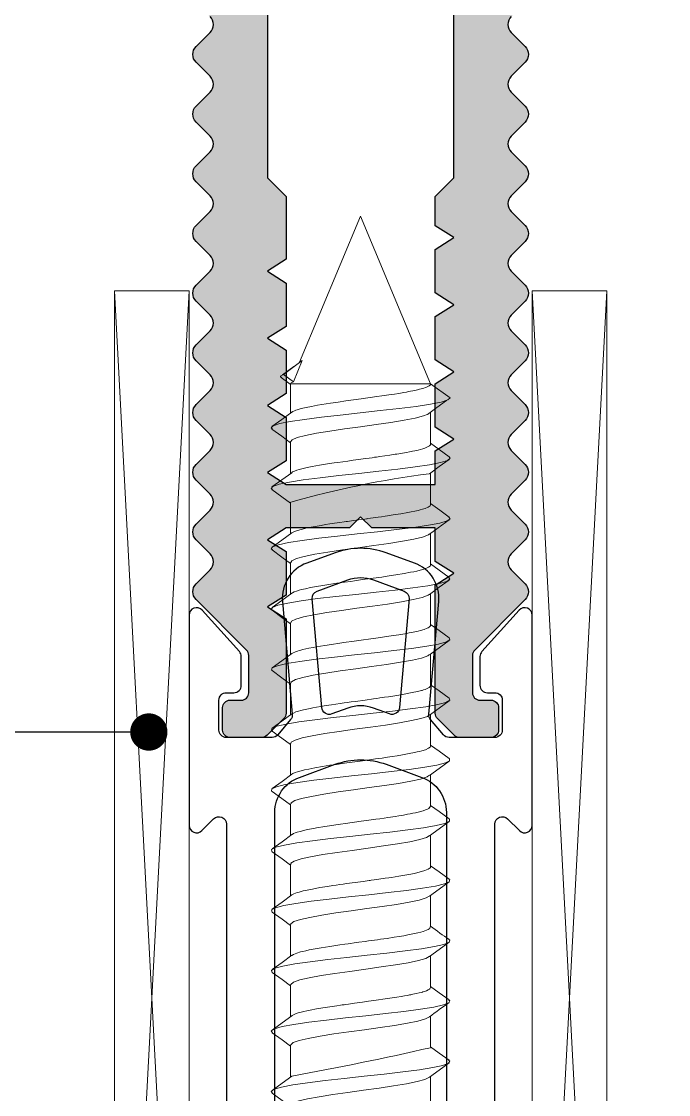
# Model space of a CAD drawing. Header units: millimetres. Extents: x 12 to 3612, y 18 to 315.
# Drawn here: x 3288.38 to 3305.73, y 117.31 to 146.07 of the extents above; entities that cross this region are included whole.
import ezdxf

# ---------------------------------------------------------------- set-up
doc = ezdxf.new("R2010")
doc.units = ezdxf.units.MM
doc.linetypes.add('SLD-Katı', pattern=[0])
doc.layers.add('Aksesuar', color=7, linetype='Continuous')
doc.styles.get("Standard").update_dxf_attribs({"font": 'arial.ttf'})
doc.dimstyles.new('ISO-25', dxfattribs={"dimtxt": 2.5, "dimasz": 2.5, "dimexe": 1.25, "dimexo": 0.625, "dimtad": 1, "dimtxsty": 'Standard', "dimcen": 2.5, "dimadec": 0, "dimazin": 0, "dimtfac": 1, "dimtmove": 0, "dimatfit": 3, "dimfxl": 1, "dimarcsym": 0})

# ---------------------------------------------------------------- blocks, each defined once
blk = doc.blocks.new('50MN13')
at = {"ltscale": 10}
h = blk.add_hatch(color=252, dxfattribs=at)
h.paths.add_polyline_path([(-242.574, 75.54), (-242.574, 174.14, 0.414214), (-243.774, 175.34), (-291.374, 175.34, 0.414214), (-292.574, 174.14), (-292.574, 75.54, 0.414214), (-292.374, 75.34), (-290.574, 75.34, 0.02182), (-290.557, 75.341), (-289.848, 75.403, 0.388879), (-289.574, 75.702), (-289.574, 76.34, 0.414214), (-289.774, 76.54), (-290.874, 76.54, -0.414213), (-291.074, 76.74), (-291.074, 78.14, -0.36397), (-290.909, 78.337), (-289.64, 78.561, 0.36397), (-289.474, 78.758), (-289.474, 79.258), (-289.974, 79.576), (-289.474, 79.895), (-289.474, 81.558, 0.388879), (-289.657, 81.757), (-290.592, 81.839, -0.388879), (-290.774, 82.038), (-290.774, 84.54), (-289.974, 85.34), (-286.474, 85.34), (-285.674, 84.54), (-285.674, 84.395), (-285.174, 84.076), (-285.674, 83.758), (-285.674, 82.595), (-285.174, 82.276), (-285.674, 81.958), (-285.674, 80.795), (-285.174, 80.476), (-285.674, 80.158), (-285.674, 78.758, 0.36397), (-285.509, 78.561), (-284.24, 78.337, -0.36397), (-284.074, 78.14), (-284.074, 76.74, -0.414213), (-284.274, 76.54), (-285.374, 76.54, 0.414214), (-285.574, 76.34), (-285.574, 75.702, 0.388879), (-285.301, 75.403), (-284.592, 75.341, 0.02182), (-284.574, 75.34), (-282.774, 75.34, 0.414214), (-282.574, 75.54), (-282.574, 79.297, 0.36397), (-282.74, 79.494), (-283.309, 79.594, -0.36397), (-283.474, 79.791), (-283.474, 84.84, -0.414214), (-282.974, 85.34), (-282.274, 85.34, 0.198912), (-282.062, 85.428), (-281.887, 85.604, -0.414214), (-281.462, 85.604), (-281.287, 85.428, 0.414214), (-280.862, 85.428), (-280.687, 85.604, -0.414214), (-280.262, 85.604), (-280.087, 85.428, 0.414213), (-279.662, 85.428), (-279.487, 85.604, -0.414213), (-279.062, 85.604), (-278.887, 85.428, 0.414214), (-278.462, 85.428), (-278.287, 85.604, -0.414213), (-277.862, 85.604), (-277.687, 85.428, 0.198912), (-277.474, 85.34), (-276.874, 85.34), (-276.574, 85.64), (-276.274, 85.34), (-275.674, 85.34, 0.198912), (-275.462, 85.428), (-275.287, 85.604, -0.414213), (-274.862, 85.604), (-274.687, 85.428, 0.414214), (-274.262, 85.428), (-274.087, 85.604, -0.414214), (-273.662, 85.604), (-273.487, 85.428, 0.414214), (-273.062, 85.428), (-272.887, 85.604, -0.414214), (-272.462, 85.604), (-271.836, 84.977, -0.414214), (-271.836, 84.411), (-271.987, 84.261, 0.414214), (-271.987, 83.836), (-271.611, 83.461, -0.414214), (-271.611, 83.036), (-271.987, 82.661, 0.414214), (-271.987, 82.236), (-271.611, 81.861, -0.414213), (-271.611, 81.436), (-271.987, 81.061, 0.414213), (-271.987, 80.636), (-271.611, 80.261, -0.414213), (-271.611, 79.836), (-271.987, 79.461, 0.414214), (-271.987, 79.036), (-271.611, 78.661, -0.414214), (-271.611, 78.236), (-271.987, 77.861, 0.414214), (-271.987, 77.436), (-271.611, 77.061, -0.414213), (-271.611, 76.636), (-271.987, 76.261, 0.414213), (-271.987, 75.836), (-271.611, 75.461, -0.414213), (-271.611, 75.036), (-271.987, 74.661, 0.414213), (-271.987, 74.236), (-271.611, 73.861, -0.414213), (-271.611, 73.436), (-271.987, 73.061, 0.414213), (-271.987, 72.636), (-271.611, 72.261, -0.414214), (-271.611, 71.836), (-271.987, 71.461, 0.414214), (-271.987, 71.036), (-271.611, 70.661, -0.414214), (-271.611, 70.236), (-271.987, 69.861, 0.414214), (-271.987, 69.436), (-271.611, 69.061, -0.414213), (-271.611, 68.636), (-271.987, 68.261, 0.414214), (-271.987, 67.836), (-271.611, 67.461, -0.414214), (-271.611, 67.036), (-271.987, 66.661, 0.414214), (-271.987, 66.236), (-271.611, 65.861, -0.414213), (-271.611, 65.436), (-271.987, 65.061, 0.414214), (-271.987, 64.636), (-271.611, 64.261, -0.414214), (-271.611, 63.836), (-271.987, 63.461, 0.414214), (-271.987, 63.036), (-270.633, 61.683, -0.198912), (-270.574, 61.541), (-270.574, 60.54, -0.414214), (-270.774, 60.34), (-271.074, 60.34, 0.414214), (-271.274, 60.14), (-271.274, 59.54, 0.414214), (-271.074, 59.34), (-270.224, 59.34, 0.198912), (-270.083, 59.399), (-269.633, 59.849, 0.198912), (-269.574, 59.99), (-269.574, 63.421), (-270.074, 63.74), (-269.574, 64.058), (-269.574, 64.958), (-267.874, 64.958), (-267.574, 65.258), (-267.274, 64.958), (-265.574, 64.958), (-265.074, 64.64), (-265.574, 64.321), (-265.574, 63.158), (-265.074, 62.84), (-265.574, 62.521), (-265.574, 59.99, 0.198912), (-265.516, 59.849), (-265.066, 59.399, 0.198912), (-264.924, 59.34), (-264.074, 59.34, 0.414214), (-263.874, 59.54), (-263.874, 60.14, 0.414214), (-264.074, 60.34), (-264.374, 60.34, -0.414214), (-264.574, 60.54), (-264.574, 61.541, -0.198912), (-264.516, 61.683), (-263.162, 63.036, 0.414214), (-263.162, 63.461), (-263.538, 63.836, -0.414214), (-263.538, 64.261), (-263.162, 64.636, 0.414214), (-263.162, 65.061), (-263.538, 65.436, -0.414213), (-263.538, 65.861), (-263.162, 66.236, 0.414214), (-263.162, 66.661), (-263.538, 67.036, -0.414214), (-263.538, 67.461), (-263.162, 67.836, 0.414214), (-263.162, 68.261), (-263.538, 68.636, -0.414213), (-263.538, 69.061), (-263.162, 69.436, 0.414214), (-263.162, 69.861), (-263.538, 70.236, -0.414214), (-263.538, 70.661), (-263.162, 71.036, 0.414214), (-263.162, 71.461), (-263.538, 71.836, -0.414214), (-263.538, 72.261), (-263.162, 72.636, 0.414213), (-263.162, 73.061), (-263.538, 73.436, -0.414213), (-263.538, 73.861), (-263.162, 74.236, 0.414213), (-263.162, 74.661), (-263.538, 75.036, -0.414213), (-263.538, 75.461), (-263.162, 75.836, 0.414213), (-263.162, 76.261), (-263.538, 76.636, -0.414213), (-263.538, 77.061), (-263.162, 77.436, 0.414214), (-263.162, 77.861), (-263.538, 78.236, -0.414214), (-263.538, 78.661), (-263.162, 79.036, 0.414214), (-263.162, 79.461), (-263.538, 79.836, -0.414213), (-263.538, 80.261), (-263.162, 80.636, 0.414213), (-263.162, 81.061), (-263.538, 81.436, -0.414213), (-263.538, 81.861), (-263.162, 82.236, 0.414214), (-263.162, 82.661), (-263.538, 83.036, -0.414214), (-263.538, 83.461), (-263.162, 83.836, 0.414214), (-263.162, 84.261), (-263.313, 84.411, -0.414214), (-263.313, 84.977), (-262.687, 85.604, -0.414214), (-262.262, 85.604), (-262.087, 85.428, 0.414214), (-261.662, 85.428), (-261.487, 85.604, -0.414214), (-261.062, 85.604), (-260.887, 85.428, 0.414213), (-260.462, 85.428), (-260.287, 85.604, -0.414213), (-259.862, 85.604), (-259.687, 85.428, 0.198912), (-259.474, 85.34), (-258.874, 85.34), (-258.574, 85.64), (-258.274, 85.34), (-257.674, 85.34, 0.198912), (-257.462, 85.428), (-257.287, 85.604, -0.414213), (-256.862, 85.604), (-256.687, 85.428, 0.414213), (-256.262, 85.428), (-256.087, 85.604, -0.414213), (-255.662, 85.604), (-255.487, 85.428, 0.414213), (-255.062, 85.428), (-254.887, 85.604, -0.414214), (-254.462, 85.604), (-254.287, 85.428, 0.414214), (-253.862, 85.428), (-253.687, 85.604, -0.414214), (-253.262, 85.604), (-253.087, 85.428, 0.198912), (-252.874, 85.34), (-252.174, 85.34, -0.414214), (-251.674, 84.84), (-251.674, 79.791, -0.36397), (-251.84, 79.594), (-252.409, 79.494, 0.36397), (-252.574, 79.297), (-252.574, 75.54, 0.414214), (-252.374, 75.34), (-250.574, 75.34, 0.02182), (-250.557, 75.341), (-249.848, 75.403, 0.388879), (-249.574, 75.702), (-249.574, 76.34, 0.414214), (-249.774, 76.54), (-250.874, 76.54, -0.414214), (-251.074, 76.74), (-251.074, 78.14, -0.36397), (-250.909, 78.337), (-249.64, 78.561, 0.36397), (-249.474, 78.758), (-249.474, 80.158), (-249.974, 80.476), (-249.474, 80.795), (-249.474, 81.958), (-249.974, 82.276), (-249.474, 82.595), (-249.474, 83.758), (-249.974, 84.076), (-249.474, 84.395), (-249.474, 84.54), (-248.674, 85.34), (-245.174, 85.34), (-244.374, 84.54), (-244.374, 82.038, -0.388879), (-244.557, 81.839), (-245.492, 81.757, 0.388879), (-245.674, 81.558), (-245.674, 79.895), (-245.174, 79.576), (-245.674, 79.258), (-245.674, 78.758, 0.36397), (-245.509, 78.561), (-244.24, 78.337, -0.36397), (-244.074, 78.14), (-244.074, 76.74, -0.414214), (-244.274, 76.54), (-245.374, 76.54, 0.414214), (-245.574, 76.34), (-245.574, 75.702, 0.388879), (-245.301, 75.403), (-244.592, 75.341, 0.02182), (-244.574, 75.34), (-242.774, 75.34, 0.414214)])
h.paths.add_polyline_path([(-270.074, 84.54, -0.414214), (-269.274, 85.34), (-265.874, 85.34, -0.414214), (-265.074, 84.54), (-265.074, 74.34), (-265.574, 73.84), (-265.574, 72.158), (-265.074, 71.84), (-265.574, 71.521), (-265.574, 70.358), (-265.074, 70.04), (-265.574, 69.721), (-265.574, 68.558), (-265.074, 68.24), (-265.574, 67.921), (-265.574, 66.758), (-265.074, 66.44), (-265.574, 66.121), (-269.574, 66.121), (-269.574, 67.021), (-270.074, 67.34), (-269.574, 67.658), (-269.574, 68.821), (-270.074, 69.14), (-269.574, 69.458), (-269.574, 70.621), (-270.074, 70.94), (-269.574, 71.258), (-269.574, 72.421), (-270.074, 72.74), (-269.574, 73.058), (-269.574, 73.84), (-270.074, 74.34)], flags=16)
h.paths.add_polyline_path([(-290.974, 90.04), (-290.974, 155.54), (-290.574, 155.94), (-290.574, 158.44), (-288.274, 158.44, 0.414214), (-288.074, 158.64), (-288.074, 159.74, 0.414214), (-288.274, 159.94), (-290.574, 159.94), (-290.574, 162.44), (-290.974, 162.84), (-290.974, 169.44), (-290.574, 169.84), (-290.574, 172.34), (-288.074, 172.34), (-287.074, 173.34), (-258, 173.34), (-257.769, 172.94, 0.57735), (-257.423, 172.94), (-257.25, 173.24, -0.57735), (-256.903, 173.24), (-256.73, 172.94, 0.57735), (-256.384, 172.94), (-256.211, 173.24, -0.57735), (-255.864, 173.24), (-255.691, 172.94, 0.57735), (-255.345, 172.94), (-255.171, 173.24, -0.57735), (-254.825, 173.24), (-254.652, 172.94, 0.57735), (-254.305, 172.94), (-254.074, 173.34), (-248.074, 173.34), (-247.074, 172.34), (-244.574, 172.34), (-244.574, 169.84), (-244.174, 169.44), (-244.174, 162.84), (-244.574, 162.44), (-244.574, 159.94), (-246.874, 159.94, 0.414214), (-247.074, 159.74), (-247.074, 158.64, 0.414214), (-246.874, 158.44), (-244.574, 158.44), (-244.574, 155.94), (-244.174, 155.54), (-244.174, 90.04), (-244.574, 89.64), (-244.574, 87.14), (-290.574, 87.14), (-290.574, 89.64)], flags=16)
at = {"color": 252, "ltscale": 10}
for points in [[(-271.611, 78.661, -0.414214), (-271.611, 78.236), (-271.987, 77.861, 0.414214), (-271.987, 77.436), (-271.611, 77.061, -0.414213), (-271.611, 76.636), (-271.987, 76.261, 0.414213), (-271.987, 75.836), (-271.611, 75.461, -0.414213), (-271.611, 75.036), (-271.987, 74.661, 0.414213), (-271.987, 74.236), (-271.611, 73.861, -0.414213), (-271.611, 73.436), (-271.987, 73.061, 0.414213), (-271.987, 72.636), (-271.611, 72.261, -0.414214), (-271.611, 71.836), (-271.987, 71.461, 0.414214), (-271.987, 71.036), (-271.611, 70.661, -0.414214), (-271.611, 70.236), (-271.987, 69.861, 0.414214), (-271.987, 69.436), (-271.611, 69.061, -0.414213), (-271.611, 68.636), (-271.987, 68.261, 0.414214), (-271.987, 67.836), (-271.611, 67.461, -0.414214), (-271.611, 67.036), (-271.987, 66.661, 0.414214), (-271.987, 66.236), (-271.611, 65.861, -0.414213), (-271.611, 65.436), (-271.987, 65.061, 0.414214), (-271.987, 64.636), (-271.611, 64.261, -0.414214), (-271.611, 63.836), (-271.987, 63.461, 0.414214), (-271.987, 63.036), (-270.633, 61.683, -0.198912), (-270.574, 61.541), (-270.574, 60.54, -0.414214), (-270.774, 60.34), (-271.074, 60.34, 0.414214), (-271.274, 60.14), (-271.274, 59.54, 0.414214), (-271.074, 59.34), (-270.224, 59.34, 0.198912), (-270.083, 59.399), (-269.633, 59.849, 0.198912), (-269.574, 59.99), (-269.574, 63.421), (-270.074, 63.74), (-269.574, 64.058), (-269.574, 64.958), (-267.874, 64.958), (-267.574, 65.258), (-267.274, 64.958), (-265.574, 64.958), (-265.074, 64.64), (-265.574, 64.321), (-265.574, 63.158), (-265.074, 62.84), (-265.574, 62.521), (-265.574, 59.99, 0.198912), (-265.516, 59.849), (-265.066, 59.399, 0.198912), (-264.924, 59.34), (-264.074, 59.34, 0.414214), (-263.874, 59.54), (-263.874, 60.14, 0.414214), (-264.074, 60.34), (-264.374, 60.34, -0.414214), (-264.574, 60.54), (-264.574, 61.541, -0.198912), (-264.516, 61.683), (-263.162, 63.036, 0.414214), (-263.162, 63.461), (-263.538, 63.836, -0.414214), (-263.538, 64.261), (-263.162, 64.636, 0.414214), (-263.162, 65.061), (-263.538, 65.436, -0.414213), (-263.538, 65.861), (-263.162, 66.236, 0.414214), (-263.162, 66.661), (-263.538, 67.036, -0.414214), (-263.538, 67.461), (-263.162, 67.836, 0.414214), (-263.162, 68.261), (-263.538, 68.636, -0.414213), (-263.538, 69.061), (-263.162, 69.436, 0.414214), (-263.162, 69.861), (-263.538, 70.236, -0.414214), (-263.538, 70.661), (-263.162, 71.036, 0.414214), (-263.162, 71.461), (-263.538, 71.836, -0.414214), (-263.538, 72.261), (-263.162, 72.636, 0.414213), (-263.162, 73.061), (-263.538, 73.436, -0.414213), (-263.538, 73.861), (-263.162, 74.236, 0.414213), (-263.162, 74.661), (-263.538, 75.036, -0.414213), (-263.538, 75.461), (-263.162, 75.836, 0.414213), (-263.162, 76.261), (-263.538, 76.636, -0.414213), (-263.538, 77.061), (-263.162, 77.436, 0.414214), (-263.162, 77.861), (-263.538, 78.236, -0.414214), (-263.538, 78.661)], [(-265.074, 84.54), (-265.074, 74.34), (-265.574, 73.84), (-265.574, 72.158), (-265.074, 71.84), (-265.574, 71.521), (-265.574, 70.358), (-265.074, 70.04), (-265.574, 69.721), (-265.574, 68.558), (-265.074, 68.24), (-265.574, 67.921), (-265.574, 66.758), (-265.074, 66.44), (-265.574, 66.121), (-269.574, 66.121), (-269.574, 67.021), (-270.074, 67.34), (-269.574, 67.658), (-269.574, 68.821), (-270.074, 69.14), (-269.574, 69.458), (-269.574, 70.621), (-270.074, 70.94), (-269.574, 71.258), (-269.574, 72.421), (-270.074, 72.74), (-269.574, 73.058), (-269.574, 73.84), (-270.074, 74.34), (-270.074, 84.54, -0.414214)]]:
    blk.add_lwpolyline(points, format="xyb", dxfattribs=at)
blk = doc.blocks.new('A08002-A')
at = {"color": 31}
blk.add_lwpolyline([(-386.159, 674.012), (-386.159, 660.544, -0.668178), (-386.501, 660.402), (-386.818, 660.719, 0.668179), (-387.159, 660.578), (-387.159, 654.943, 0.687281), (-386.811, 654.809), (-385.811, 655.92, 0.185339), (-385.759, 656.054), (-385.759, 656.822, 0.414213), (-385.959, 657.022), (-386.159, 657.022, -0.414214), (-386.359, 657.222), (-386.359, 658.022, -0.414214), (-386.159, 658.222), (-384.931, 658.222, -0.221695), (-384.778, 658.15), (-384.437, 657.744, -0.198913), (-384.391, 657.598), (-384.655, 654.574, 0.339454), (-384.001, 653.547), (-383.243, 653.271, 0.176327), (-381.875, 653.271), (-381.117, 653.547, 0.339454), (-380.463, 654.574), (-380.728, 657.598, -0.198913), (-380.682, 657.744), (-380.34, 658.15, -0.221695), (-380.187, 658.222), (-378.959, 658.222, -0.414214), (-378.759, 658.022), (-378.759, 657.222, -0.414214), (-378.959, 657.022), (-379.159, 657.022, 0.414213), (-379.359, 656.822), (-379.359, 656.054, 0.185339), (-379.308, 655.92), (-378.308, 654.809, 0.687281), (-377.959, 654.943), (-377.959, 660.578, 0.668179), (-378.301, 660.719), (-378.618, 660.402, -0.668178), (-378.959, 660.544), (-378.959, 674.012, -0.668178)], format="xyb", dxfattribs=at)
for points in [[(-384.859, 660.229), (-384.859, 673.451, -0.520567), (-384.322, 673.827), (-383.243, 673.434, 0.176327), (-381.875, 673.434), (-380.796, 673.827, -0.520567), (-380.259, 673.451), (-380.259, 660.229, -0.315299), (-380.917, 659.29), (-381.875, 658.941, -0.176327), (-383.243, 658.941), (-384.201, 659.29, -0.315299)], [(-383.858, 654.504), (-383.603, 657.421, -0.493145), (-383.336, 657.591), (-382.901, 657.433, 0.176327), (-382.217, 657.433), (-381.783, 657.591, -0.493145), (-381.515, 657.421), (-381.26, 654.504, -0.339454), (-381.391, 654.299), (-382.217, 653.998, -0.176327), (-382.901, 653.998), (-383.728, 654.299, -0.339454)]]:
    blk.add_lwpolyline(points, format="xyb", close=True, dxfattribs=at)
blk = doc.blocks.new('V2 48 42')
at = {"color": 0, "linetype": 'SLD-Katı', "lineweight": 15}
for p, q in [((-43.687, 116.524), (-45.323, 112.609)), ((-41.809, 112.031), (-43.687, 116.524)), ((-45.477, 112.492), (-45.784, 112.271)), ((-45.254, 112.657), (-45.757, 112.285)), ((-45.483, 112.085), (-45.254, 112.657)), ((-45.318, 112.61), (-45.32, 112.607)), ((-45.83, 112.237), (-45.839, 112.231)), ((-45.819, 112.204), (-45.573, 112.025)), ((-45.757, 112.285), (-45.483, 112.085)), ((-45.561, 112.041), (-45.565, 112.031)), ((-45.565, 112.031), (-45.565, 111.246)), ((-45.565, 112.031), (-41.809, 112.031)), ((-41.287, 111.658), (-41.809, 112.031)), ((-41.809, 110.414), (-41.809, 111.271)), ((-45.565, 110.477), (-45.565, 109.629)), ((-41.809, 108.796), (-41.809, 109.644)), ((-45.565, 108.859), (-45.565, 108.011)), ((-41.809, 107.179), (-41.809, 108.027)), ((-45.565, 107.242), (-45.565, 106.394)), ((-41.809, 105.561), (-41.809, 106.409)), ((-45.565, 105.624), (-45.565, 104.776)), ((-41.809, 103.944), (-41.809, 104.792)), ((-45.565, 104.007), (-45.565, 103.159)), ((-41.809, 102.326), (-41.809, 103.174)), ((-45.565, 102.389), (-45.565, 101.541)), ((-41.809, 100.709), (-41.809, 101.557)), ((-45.565, 100.772), (-45.565, 99.924)), ((-41.809, 99.092), (-41.809, 99.939)), ((-45.565, 99.154), (-45.565, 98.306)), ((-41.809, 97.474), (-41.809, 98.322)), ((-45.565, 97.537), (-45.565, 96.689)), ((-41.809, 95.856), (-41.809, 96.704)), ((-45.565, 95.919), (-45.565, 95.071)), ((-41.809, 94.239), (-41.809, 95.088)), ((-45.565, 94.302), (-45.565, 93.454)), ((-41.809, 92.621), (-41.809, 93.469))]:
    blk.add_line(p, q, dxfattribs=at)
at = {"color": 0, "linetype": 'SLD-Katı', "lineweight": 15, "flags": 128}
for points in [[(-45.811, 112.205), (-45.832, 112.215), (-45.829, 112.247), (-45.757, 112.285)], [(-45.557, 112.039), (-45.545, 112.056), (-45.483, 112.085)], [(-41.809, 112.031), (-41.816, 112.008), (-41.849, 111.978), (-41.922, 111.941), (-42.017, 111.909), (-42.062, 111.895), (-42.104, 111.885), (-42.159, 111.871), (-42.232, 111.855), (-42.29, 111.843), (-42.347, 111.832), (-42.401, 111.821), (-42.454, 111.812), (-42.526, 111.799), (-42.663, 111.775), (-42.778, 111.757), (-42.867, 111.743), (-42.927, 111.734), (-42.991, 111.724), (-43.122, 111.706), (-43.256, 111.687), (-43.672, 111.629), (-43.882, 111.6), (-44.079, 111.572), (-44.288, 111.543), (-44.495, 111.513), (-44.841, 111.456), (-45.001, 111.427), (-45.144, 111.398), (-45.238, 111.377), (-45.309, 111.359), (-45.362, 111.344), (-45.391, 111.334), (-45.422, 111.324), (-45.456, 111.311), (-45.502, 111.289), (-45.514, 111.282), (-45.52, 111.278), (-45.534, 111.269), (-45.535, 111.268)], [(-41.287, 111.658), (-41.347, 111.601), (-41.527, 111.542), (-41.813, 111.485), (-42.194, 111.427), (-42.654, 111.368), (-43.159, 111.312), (-43.697, 111.253), (-44.234, 111.194), (-44.737, 111.138), (-45.194, 111.079), (-45.573, 111.021), (-45.855, 110.964), (-46.03, 110.905), (-46.086, 110.848), (-46.05, 110.816)], [(-41.894, 111.208), (-41.639, 111.396), (-41.384, 111.585)], [(-45.535, 111.268), (-45.799, 111.076), (-46.064, 110.884)], [(-41.904, 111.208), (-41.996, 111.169), (-42.22, 111.112), (-42.519, 111.054), (-42.878, 110.995), (-43.273, 110.939), (-43.694, 110.88), (-44.115, 110.821), (-44.509, 110.765), (-44.867, 110.706), (-45.163, 110.648), (-45.384, 110.591), (-45.521, 110.532), (-45.563, 110.477)], [(-46.065, 110.816), (-45.8, 110.624), (-45.565, 110.453)], [(-41.811, 110.414), (-41.816, 110.392), (-41.843, 110.365), (-41.969, 110.306), (-42.022, 110.289), (-42.08, 110.273), (-42.145, 110.257), (-42.236, 110.237), (-42.295, 110.225), (-42.319, 110.22), (-42.375, 110.209), (-42.453, 110.194), (-42.564, 110.174), (-42.712, 110.15), (-42.722, 110.148), (-42.728, 110.147), (-42.728, 110.147), (-42.728, 110.147), (-42.728, 110.147), (-42.728, 110.147), (-42.728, 110.147), (-42.728, 110.147), (-42.728, 110.147), (-42.728, 110.147), (-42.729, 110.147), (-42.732, 110.146), (-42.739, 110.145), (-42.759, 110.142), (-42.907, 110.119), (-43.174, 110.081), (-43.258, 110.069), (-43.312, 110.062), (-43.38, 110.052), (-43.461, 110.041), (-43.555, 110.028), (-43.741, 110.002), (-43.889, 109.981), (-44.026, 109.962), (-44.163, 109.943), (-44.299, 109.924), (-44.4, 109.91), (-44.578, 109.883), (-44.792, 109.847), (-44.986, 109.812), (-45.124, 109.785), (-45.227, 109.762), (-45.333, 109.735), (-45.397, 109.715), (-45.456, 109.693), (-45.509, 109.668), (-45.53, 109.655), (-45.535, 109.65)], [(-41.313, 110.078), (-41.578, 110.27), (-41.809, 110.438)], [(-41.325, 110.079), (-41.288, 110.037), (-41.357, 109.979), (-41.545, 109.92), (-41.837, 109.863), (-42.226, 109.805), (-42.69, 109.746), (-43.197, 109.69), (-43.736, 109.631), (-44.272, 109.573), (-44.772, 109.516), (-45.225, 109.457), (-45.597, 109.399), (-45.871, 109.342), (-46.038, 109.283), (-46.085, 109.226), (-46.048, 109.197)], [(-41.841, 109.62), (-41.578, 109.812), (-41.313, 110.004)], [(-45.535, 109.65), (-45.799, 109.459), (-46.064, 109.267)], [(-46.064, 109.197), (-45.799, 109.006), (-45.565, 108.835)], [(-41.811, 108.796), (-41.81, 108.786), (-41.826, 108.762), (-41.872, 108.729), (-41.958, 108.693), (-42.023, 108.672), (-42.087, 108.654), (-42.144, 108.64), (-42.417, 108.583), (-42.609, 108.549), (-42.816, 108.516), (-42.966, 108.493), (-43.024, 108.484), (-43.124, 108.47), (-43.214, 108.457), (-43.423, 108.429), (-43.49, 108.419), (-43.514, 108.416), (-43.519, 108.415), (-43.521, 108.415), (-43.521, 108.415), (-43.521, 108.415), (-43.521, 108.415), (-43.521, 108.415), (-43.521, 108.415), (-43.521, 108.415), (-43.521, 108.415), (-43.522, 108.415), (-43.525, 108.414), (-43.531, 108.414), (-43.577, 108.407), (-43.744, 108.384), (-43.876, 108.366), (-44.04, 108.343), (-44.072, 108.338), (-44.127, 108.331), (-44.242, 108.315), (-44.384, 108.294), (-44.516, 108.275), (-44.626, 108.257), (-44.745, 108.238), (-45.067, 108.179), (-45.158, 108.16), (-45.248, 108.14), (-45.321, 108.121), (-45.406, 108.094), (-45.48, 108.065), (-45.517, 108.046), (-45.534, 108.033)], [(-41.313, 108.461), (-41.566, 108.644), (-41.809, 108.82)], [(-41.323, 108.461), (-41.289, 108.415), (-41.366, 108.357), (-41.563, 108.298), (-41.862, 108.242), (-42.257, 108.183), (-42.726, 108.125), (-43.236, 108.068), (-43.776, 108.009), (-44.309, 107.951), (-44.807, 107.894), (-45.255, 107.835), (-45.62, 107.778), (-45.887, 107.72), (-46.046, 107.661), (-46.084, 107.605), (-46.048, 107.579)], [(-41.841, 108.003), (-41.61, 108.171), (-41.313, 108.386)], [(-45.534, 108.033), (-45.799, 107.841), (-46.063, 107.649)], [(-41.851, 108.003), (-41.87, 107.984), (-42.024, 107.925), (-42.259, 107.869), (-42.568, 107.81), (-42.934, 107.752), (-43.334, 107.695), (-43.757, 107.636), (-44.174, 107.578), (-44.564, 107.521), (-44.914, 107.462), (-45.2, 107.405), (-45.409, 107.348), (-45.533, 107.288), (-45.558, 107.242)], [(-46.063, 107.58), (-45.799, 107.388), (-45.565, 107.218)], [(-41.81, 107.179), (-41.809, 107.174), (-41.825, 107.146), (-41.862, 107.117), (-41.924, 107.088), (-41.994, 107.063), (-42.086, 107.037), (-42.181, 107.014), (-42.263, 106.996), (-42.348, 106.979), (-42.522, 106.947), (-42.739, 106.91), (-42.866, 106.89), (-42.973, 106.874), (-43.121, 106.853), (-43.35, 106.821), (-43.491, 106.802), (-43.564, 106.792), (-43.688, 106.774), (-43.847, 106.752), (-43.952, 106.737), (-44.121, 106.714), (-44.322, 106.686), (-44.697, 106.628), (-44.867, 106.599), (-45.034, 106.568), (-45.167, 106.54), (-45.269, 106.517), (-45.336, 106.499), (-45.403, 106.478), (-45.471, 106.452), (-45.514, 106.43), (-45.534, 106.416)], [(-41.313, 106.843), (-41.578, 107.035), (-41.809, 107.203)], [(-41.32, 106.844), (-41.29, 106.794), (-41.377, 106.736), (-41.581, 106.677), (-41.888, 106.62), (-42.289, 106.562), (-42.762, 106.503), (-43.274, 106.446), (-43.816, 106.387), (-44.347, 106.329), (-44.842, 106.273), (-45.285, 106.213), (-45.643, 106.156), (-45.903, 106.099), (-46.053, 106.04), (-46.082, 105.983), (-46.049, 105.962)], [(-41.841, 106.385), (-41.578, 106.577), (-41.313, 106.768)], [(-45.534, 106.416), (-45.798, 106.224), (-46.063, 106.032)], [(-41.852, 106.385), (-41.879, 106.363), (-42.039, 106.304), (-42.279, 106.247), (-42.593, 106.189), (-42.963, 106.13), (-43.364, 106.074), (-43.788, 106.015), (-44.203, 105.957), (-44.591, 105.9), (-44.938, 105.841), (-45.218, 105.783), (-45.421, 105.726), (-45.539, 105.667), (-45.556, 105.624)], [(-46.063, 105.962), (-45.798, 105.77), (-45.565, 105.6)], [(-41.811, 105.561), (-41.814, 105.542), (-41.83, 105.523), (-41.84, 105.514), (-41.849, 105.508), (-41.874, 105.493), (-41.904, 105.479), (-41.982, 105.449), (-42.083, 105.42), (-42.144, 105.405), (-42.233, 105.385), (-42.276, 105.376), (-42.31, 105.369), (-42.389, 105.354), (-42.504, 105.332), (-42.659, 105.306), (-42.866, 105.273), (-43.045, 105.246), (-43.213, 105.223), (-43.417, 105.194), (-43.676, 105.158), (-43.926, 105.124), (-44.071, 105.103), (-44.136, 105.094), (-44.244, 105.079), (-44.47, 105.047), (-44.645, 105.019), (-44.763, 105), (-44.876, 104.98), (-44.963, 104.964), (-45.074, 104.943), (-45.238, 104.907), (-45.293, 104.893), (-45.336, 104.881), (-45.383, 104.867), (-45.43, 104.851), (-45.511, 104.814), (-45.53, 104.799)], [(-41.313, 105.226), (-41.578, 105.418), (-41.809, 105.585)], [(-41.316, 105.226), (-41.292, 105.172), (-41.388, 105.114), (-41.6, 105.055), (-41.914, 104.998), (-42.322, 104.94), (-42.798, 104.881), (-43.313, 104.825), (-43.855, 104.766), (-44.384, 104.708), (-44.877, 104.651), (-45.314, 104.592), (-45.665, 104.535), (-45.918, 104.477), (-46.059, 104.418), (-46.08, 104.361), (-46.05, 104.344)], [(-41.842, 104.768), (-41.578, 104.959), (-41.313, 105.151)], [(-45.533, 104.799), (-45.797, 104.607), (-46.062, 104.415)], [(-41.853, 104.767), (-41.887, 104.741), (-42.054, 104.682), (-42.299, 104.626), (-42.618, 104.567), (-42.991, 104.508), (-43.394, 104.452), (-43.819, 104.393), (-44.233, 104.335), (-44.618, 104.278), (-44.961, 104.219), (-45.235, 104.162), (-45.433, 104.104), (-45.544, 104.045), (-45.554, 104.007)], [(-46.063, 104.344), (-45.798, 104.152), (-45.565, 103.983)], [(-41.809, 103.944), (-41.812, 103.927), (-41.827, 103.908), (-41.851, 103.889), (-41.901, 103.863), (-41.954, 103.842), (-42.002, 103.826), (-42.022, 103.819), (-42.038, 103.815), (-42.05, 103.811), (-42.16, 103.784), (-42.301, 103.754), (-42.609, 103.697), (-42.77, 103.67), (-42.936, 103.645), (-43.043, 103.629), (-43.168, 103.612), (-43.251, 103.6), (-43.34, 103.588), (-43.563, 103.557), (-43.828, 103.52), (-43.943, 103.504), (-44.043, 103.49), (-44.126, 103.478), (-44.232, 103.463), (-44.472, 103.429), (-44.609, 103.408), (-44.661, 103.399), (-44.75, 103.385), (-44.874, 103.363), (-44.97, 103.345), (-45.038, 103.332), (-45.131, 103.313), (-45.217, 103.294), (-45.42, 103.237), (-45.489, 103.208), (-45.531, 103.182)], [(-41.313, 103.608), (-41.578, 103.8), (-41.809, 103.968)], [(-41.315, 103.608), (-41.311, 103.607), (-41.295, 103.55), (-41.399, 103.492), (-41.62, 103.433), (-41.941, 103.377), (-42.355, 103.318), (-42.834, 103.26), (-43.352, 103.203), (-43.895, 103.144), (-44.421, 103.086), (-44.911, 103.029), (-45.343, 102.97), (-45.687, 102.913), (-45.932, 102.855), (-46.065, 102.796), (-46.076, 102.74), (-46.051, 102.726)], [(-41.842, 103.15), (-41.578, 103.342), (-41.313, 103.533)], [(-45.532, 103.183), (-45.797, 102.99), (-46.062, 102.798)], [(-41.853, 103.15), (-41.896, 103.119), (-42.069, 103.06), (-42.32, 103.004), (-42.644, 102.945), (-43.019, 102.887), (-43.425, 102.83), (-43.849, 102.771), (-44.262, 102.713), (-44.645, 102.656), (-44.983, 102.597), (-45.252, 102.54), (-45.444, 102.482), (-45.548, 102.423), (-45.554, 102.389)], [(-46.062, 102.726), (-45.797, 102.534), (-45.565, 102.365)], [(-41.809, 102.326), (-41.81, 102.318), (-41.824, 102.294), (-41.866, 102.263), (-41.95, 102.225), (-42.048, 102.194), (-42.109, 102.178), (-42.166, 102.165), (-42.244, 102.148), (-42.385, 102.119), (-42.56, 102.088), (-42.708, 102.063), (-42.844, 102.041), (-42.963, 102.023), (-43.111, 102.002), (-43.291, 101.977), (-43.506, 101.947), (-43.758, 101.912), (-43.998, 101.879), (-44.181, 101.853), (-44.331, 101.832), (-44.509, 101.806), (-44.71, 101.774), (-44.919, 101.737), (-45.078, 101.707), (-45.188, 101.683), (-45.278, 101.662), (-45.378, 101.634), (-45.442, 101.611), (-45.502, 101.584), (-45.53, 101.566)], [(-41.314, 101.991), (-41.578, 102.183), (-41.809, 102.35)], [(-41.319, 101.991), (-41.306, 101.985), (-41.299, 101.929), (-41.412, 101.87), (-41.64, 101.812), (-41.968, 101.755), (-42.388, 101.696), (-42.871, 101.638), (-43.392, 101.581), (-43.934, 101.522), (-44.458, 101.465), (-44.945, 101.407), (-45.371, 101.348), (-45.708, 101.291), (-45.946, 101.233), (-46.069, 101.174), (-46.073, 101.118), (-46.053, 101.108)], [(-41.842, 101.532), (-41.578, 101.724), (-41.313, 101.916)], [(-45.531, 101.566), (-45.795, 101.374), (-46.06, 101.182)], [(-41.853, 101.532), (-41.906, 101.497), (-42.085, 101.439), (-42.341, 101.382), (-42.67, 101.323), (-43.048, 101.265), (-43.456, 101.208), (-43.88, 101.149), (-44.29, 101.092), (-44.671, 101.034), (-45.005, 100.975), (-45.269, 100.919), (-45.455, 100.86), (-45.552, 100.801), (-45.553, 100.772)], [(-46.062, 101.108), (-45.796, 100.916), (-45.565, 100.748)], [(-41.809, 100.709), (-41.809, 100.708), (-41.857, 100.651), (-41.893, 100.631), (-41.945, 100.61), (-42.01, 100.588), (-42.107, 100.561), (-42.219, 100.536), (-42.286, 100.521), (-42.358, 100.507), (-42.433, 100.493), (-42.537, 100.474), (-42.661, 100.453), (-42.762, 100.437), (-42.887, 100.417), (-42.959, 100.406), (-43.056, 100.392), (-43.171, 100.376), (-43.283, 100.361), (-43.467, 100.335), (-43.676, 100.306), (-44.093, 100.248), (-44.228, 100.229), (-44.354, 100.211), (-44.458, 100.196), (-44.649, 100.166), (-44.866, 100.13), (-44.941, 100.116), (-45.005, 100.104), (-45.06, 100.093), (-45.106, 100.084), (-45.149, 100.074), (-45.307, 100.037), (-45.386, 100.014), (-45.407, 100.007), (-45.442, 99.994), (-45.485, 99.975), (-45.523, 99.954), (-45.53, 99.948)], [(-41.314, 100.374), (-41.579, 100.565), (-41.809, 100.733)], [(-41.323, 100.374), (-41.302, 100.363), (-41.303, 100.307), (-41.425, 100.248), (-41.661, 100.19), (-41.996, 100.133), (-42.421, 100.074), (-42.907, 100.017), (-43.431, 99.959), (-43.973, 99.9), (-44.495, 99.843), (-44.978, 99.785), (-45.399, 99.726), (-45.729, 99.67), (-45.959, 99.611), (-46.074, 99.553), (-46.068, 99.496), (-46.053, 99.489)], [(-41.842, 99.915), (-41.578, 100.106), (-41.314, 100.298)], [(-45.531, 99.949), (-45.795, 99.757), (-46.059, 99.565)], [(-41.852, 99.915), (-41.916, 99.875), (-42.101, 99.817), (-42.363, 99.76), (-42.696, 99.701), (-43.077, 99.644), (-43.486, 99.586), (-43.911, 99.527), (-44.319, 99.47), (-44.698, 99.412), (-45.027, 99.353), (-45.285, 99.297), (-45.465, 99.238), (-45.555, 99.18), (-45.553, 99.154)], [(-46.06, 99.489), (-45.795, 99.298), (-45.565, 99.13)], [(-41.811, 99.092), (-41.815, 99.07), (-41.831, 99.052), (-41.845, 99.041), (-41.871, 99.025), (-41.916, 99.003), (-41.969, 98.984), (-42.18, 98.927), (-42.253, 98.911), (-42.34, 98.893), (-42.45, 98.872), (-42.663, 98.835), (-42.857, 98.804), (-42.934, 98.793), (-43.032, 98.778), (-43.196, 98.755), (-43.323, 98.737), (-43.407, 98.726), (-43.434, 98.722), (-43.45, 98.72), (-43.454, 98.719), (-43.455, 98.719), (-43.455, 98.719), (-43.455, 98.719), (-43.455, 98.719), (-43.455, 98.719), (-43.455, 98.719), (-43.455, 98.719), (-43.455, 98.719), (-43.455, 98.719), (-43.456, 98.719), (-43.457, 98.719), (-43.461, 98.718), (-43.513, 98.711), (-43.618, 98.696), (-43.829, 98.667), (-44.061, 98.635), (-44.157, 98.621), (-44.24, 98.61), (-44.338, 98.596), (-44.43, 98.583), (-44.571, 98.561), (-44.777, 98.528), (-44.98, 98.491), (-45.123, 98.462), (-45.23, 98.439), (-45.336, 98.411), (-45.385, 98.396), (-45.431, 98.381), (-45.482, 98.359), (-45.516, 98.341), (-45.53, 98.331)], [(-41.314, 98.756), (-41.579, 98.948), (-41.809, 99.115)], [(-41.326, 98.757), (-41.298, 98.742), (-41.308, 98.685), (-41.438, 98.626), (-41.682, 98.568), (-42.024, 98.512), (-42.455, 98.452), (-42.944, 98.395), (-43.47, 98.338), (-44.013, 98.278), (-44.531, 98.222), (-45.011, 98.164), (-45.427, 98.105), (-45.749, 98.048), (-45.971, 97.99), (-46.077, 97.931), (-46.063, 97.874), (-46.057, 97.872)], [(-41.842, 98.297), (-41.579, 98.489), (-41.314, 98.681)], [(-45.531, 98.331), (-45.794, 98.139), (-46.059, 97.948)], [(-41.851, 98.297), (-41.927, 98.253), (-42.118, 98.195), (-42.385, 98.139), (-42.723, 98.079), (-43.105, 98.022), (-43.517, 97.965), (-43.942, 97.906), (-44.348, 97.849), (-44.724, 97.791), (-45.049, 97.732), (-45.301, 97.675), (-45.475, 97.617), (-45.558, 97.558), (-45.554, 97.537)], [(-46.059, 97.872), (-45.795, 97.68), (-45.565, 97.513)], [(-41.818, 97.474), (-41.833, 97.432), (-41.85, 97.42), (-41.875, 97.405), (-41.92, 97.384), (-41.968, 97.367), (-42.006, 97.354), (-42.072, 97.336), (-42.148, 97.317), (-42.424, 97.259), (-42.531, 97.24), (-42.65, 97.22), (-42.79, 97.197), (-42.975, 97.169), (-43.151, 97.144), (-43.234, 97.132), (-43.316, 97.121), (-43.397, 97.11), (-43.478, 97.098), (-43.567, 97.086), (-43.732, 97.063), (-43.863, 97.045), (-43.959, 97.032), (-44.022, 97.023), (-44.113, 97.01), (-44.248, 96.991), (-44.402, 96.969), (-44.508, 96.953), (-44.631, 96.934), (-44.749, 96.914), (-45.066, 96.857), (-45.157, 96.838), (-45.24, 96.819), (-45.3, 96.804), (-45.395, 96.776), (-45.486, 96.74), (-45.529, 96.713)], [(-41.325, 97.138), (-41.294, 97.12), (-41.313, 97.064), (-41.452, 97.005), (-41.704, 96.947), (-42.053, 96.89), (-42.489, 96.831), (-42.981, 96.773), (-43.51, 96.716), (-44.052, 96.657), (-44.568, 96.6), (-45.044, 96.542), (-45.453, 96.483), (-45.769, 96.427), (-45.983, 96.368), (-46.08, 96.309), (-46.058, 96.254)], [(-41.843, 96.679), (-41.579, 96.871), (-41.314, 97.063)], [(-45.531, 96.714), (-45.795, 96.522), (-46.059, 96.33)], [(-41.849, 96.679), (-41.938, 96.632), (-42.135, 96.574), (-42.408, 96.517), (-42.749, 96.458), (-43.134, 96.401), (-43.548, 96.343), (-43.972, 96.284), (-44.376, 96.227), (-44.749, 96.169), (-45.07, 96.11), (-45.316, 96.054), (-45.484, 95.995), (-45.56, 95.936), (-45.555, 95.919)], [(-46.059, 96.254), (-45.795, 96.062), (-45.565, 95.895)], [(-41.811, 95.856), (-41.809, 95.848), (-41.829, 95.819), (-41.844, 95.806), (-41.871, 95.79), (-41.924, 95.766), (-41.973, 95.747), (-42.01, 95.736), (-42.022, 95.732), (-42.029, 95.73), (-42.031, 95.729), (-42.031, 95.729), (-42.031, 95.729), (-42.031, 95.729), (-42.031, 95.729), (-42.031, 95.729), (-42.031, 95.729), (-42.031, 95.729), (-42.031, 95.729), (-42.031, 95.729), (-42.032, 95.729), (-42.035, 95.728), (-42.06, 95.721), (-42.115, 95.707), (-42.195, 95.689), (-42.283, 95.67), (-42.339, 95.658), (-42.376, 95.651), (-42.431, 95.641), (-42.506, 95.627), (-42.602, 95.61), (-42.712, 95.592), (-43.087, 95.535), (-43.208, 95.519), (-43.329, 95.502), (-43.473, 95.482), (-43.64, 95.458), (-43.854, 95.429), (-44.008, 95.407), (-44.086, 95.396), (-44.132, 95.39), (-44.132, 95.39), (-44.133, 95.39), (-44.133, 95.39), (-44.133, 95.39), (-44.133, 95.39), (-44.133, 95.39), (-44.133, 95.39), (-44.133, 95.39), (-44.133, 95.39), (-44.14, 95.389), (-44.152, 95.387), (-44.178, 95.384), (-44.228, 95.377), (-44.327, 95.363), (-44.701, 95.305), (-44.872, 95.276), (-45.039, 95.244), (-45.133, 95.225), (-45.207, 95.209), (-45.284, 95.191), (-45.333, 95.177), (-45.389, 95.16), (-45.451, 95.138), (-45.525, 95.1), (-45.53, 95.096)], [(-41.313, 95.521), (-41.577, 95.712), (-41.809, 95.88)], [(-41.328, 95.521), (-41.292, 95.498), (-41.319, 95.442), (-41.467, 95.383), (-41.726, 95.325), (-42.082, 95.268), (-42.524, 95.209), (-43.018, 95.152), (-43.549, 95.094), (-44.091, 95.035), (-44.604, 94.978), (-45.077, 94.92), (-45.48, 94.861), (-45.788, 94.805), (-45.994, 94.746), (-46.083, 94.688), (-46.054, 94.637)], [(-45.531, 95.096), (-45.795, 94.904), (-46.059, 94.712)], [(-41.84, 95.066), (-41.949, 95.01), (-42.152, 94.952), (-42.431, 94.895), (-42.776, 94.836), (-43.164, 94.779), (-43.579, 94.721), (-44.003, 94.662), (-44.405, 94.606), (-44.775, 94.547), (-45.09, 94.488), (-45.331, 94.432), (-45.493, 94.373), (-45.562, 94.315), (-45.556, 94.302)], [(-46.059, 94.637), (-45.794, 94.445), (-45.565, 94.278)], [(-41.312, 93.902), (-41.576, 94.093), (-41.809, 94.263)], [(-41.327, 93.903), (-41.29, 93.877), (-41.326, 93.82), (-41.483, 93.761), (-41.749, 93.704), (-42.112, 93.646), (-42.559, 93.587), (-43.056, 93.53), (-43.589, 93.472), (-44.129, 93.413), (-44.64, 93.357), (-45.109, 93.298), (-45.506, 93.24), (-45.807, 93.183), (-46.005, 93.124), (-46.084, 93.066), (-46.051, 93.019)], [(-41.84, 93.446), (-41.584, 93.633), (-41.314, 93.828)], [(-45.531, 93.478), (-45.795, 93.287), (-46.059, 93.095)], [(-41.84, 93.447), (-41.961, 93.388), (-42.17, 93.331), (-42.454, 93.273), (-42.804, 93.214), (-43.193, 93.157), (-43.61, 93.099), (-44.033, 93.04), (-44.433, 92.984), (-44.8, 92.925), (-45.11, 92.867), (-45.346, 92.81), (-45.501, 92.751), (-45.564, 92.693), (-45.558, 92.684)], [(-46.059, 93.019), (-45.795, 92.827), (-45.565, 92.66)]]:
    blk.add_lwpolyline(points, dxfattribs=at)
at = {"color": 0, "linetype": 'SLD-Katı', "lineweight": 15}
for centre, radius, start, end in [((-38.698, 84.828), 24.992, 97.2438, 105.936), ((-37.517, 102.904), 6.904, 231.563, 236.6273), ((-34.924, 86.086), 11.333, 124.3251, 127.6212), ((-60.651, 176.912), 84.793, 280.27156, 282.83855)]:
    blk.add_arc(centre, radius, start, end, dxfattribs=at)
blk = doc.blocks.new('A03091')
at = {"layer": 'Aksesuar', "color": 0, "linetype": 'Continuous', "lineweight": 15}
for p, q in [((2141.772, 497.267), (2179.772, 499.267)), ((2179.772, 497.267), (2141.772, 499.267))]:
    blk.add_line(p, q, dxfattribs=at)
blk.add_lwpolyline([(2141.772, 497.267), (2141.772, 499.267), (2179.772, 499.267), (2179.772, 497.267)], close=True, dxfattribs=at)

msp = doc.modelspace()

# ---------------------------------------------------------------- block references
at = {"xscale": -1}
msp.add_blockref('50MN13', (3029.898, 67.539), dxfattribs=at)
msp.add_blockref('V2 48 42', (3341.159, 24.327))
for name, p, rotation in [('A03091', (3790.139, -2040.92), 90), ('A08002-A', (2914.913, 785.101), 180)]:
    msp.add_blockref(name, p, dxfattribs=dict(rotation=rotation))
at = {"xscale": -1, "rotation": 270}
msp.add_blockref('A03091', (2804.806, -2040.92), dxfattribs=at)

# ---------------------------------------------------------------- leaders
at = {"color": 0, "ltscale": 0.5}
msp.add_leader([(3291.793, 127.026), (3233.21, 127.026)], dimstyle='ISO-25', override={"dimscale": 2, "dimasz": 0.5, "dimclre": 140, "dimldrblk": 'Dot'}, dxfattribs=at)

doc.saveas('drawing.dxf')
